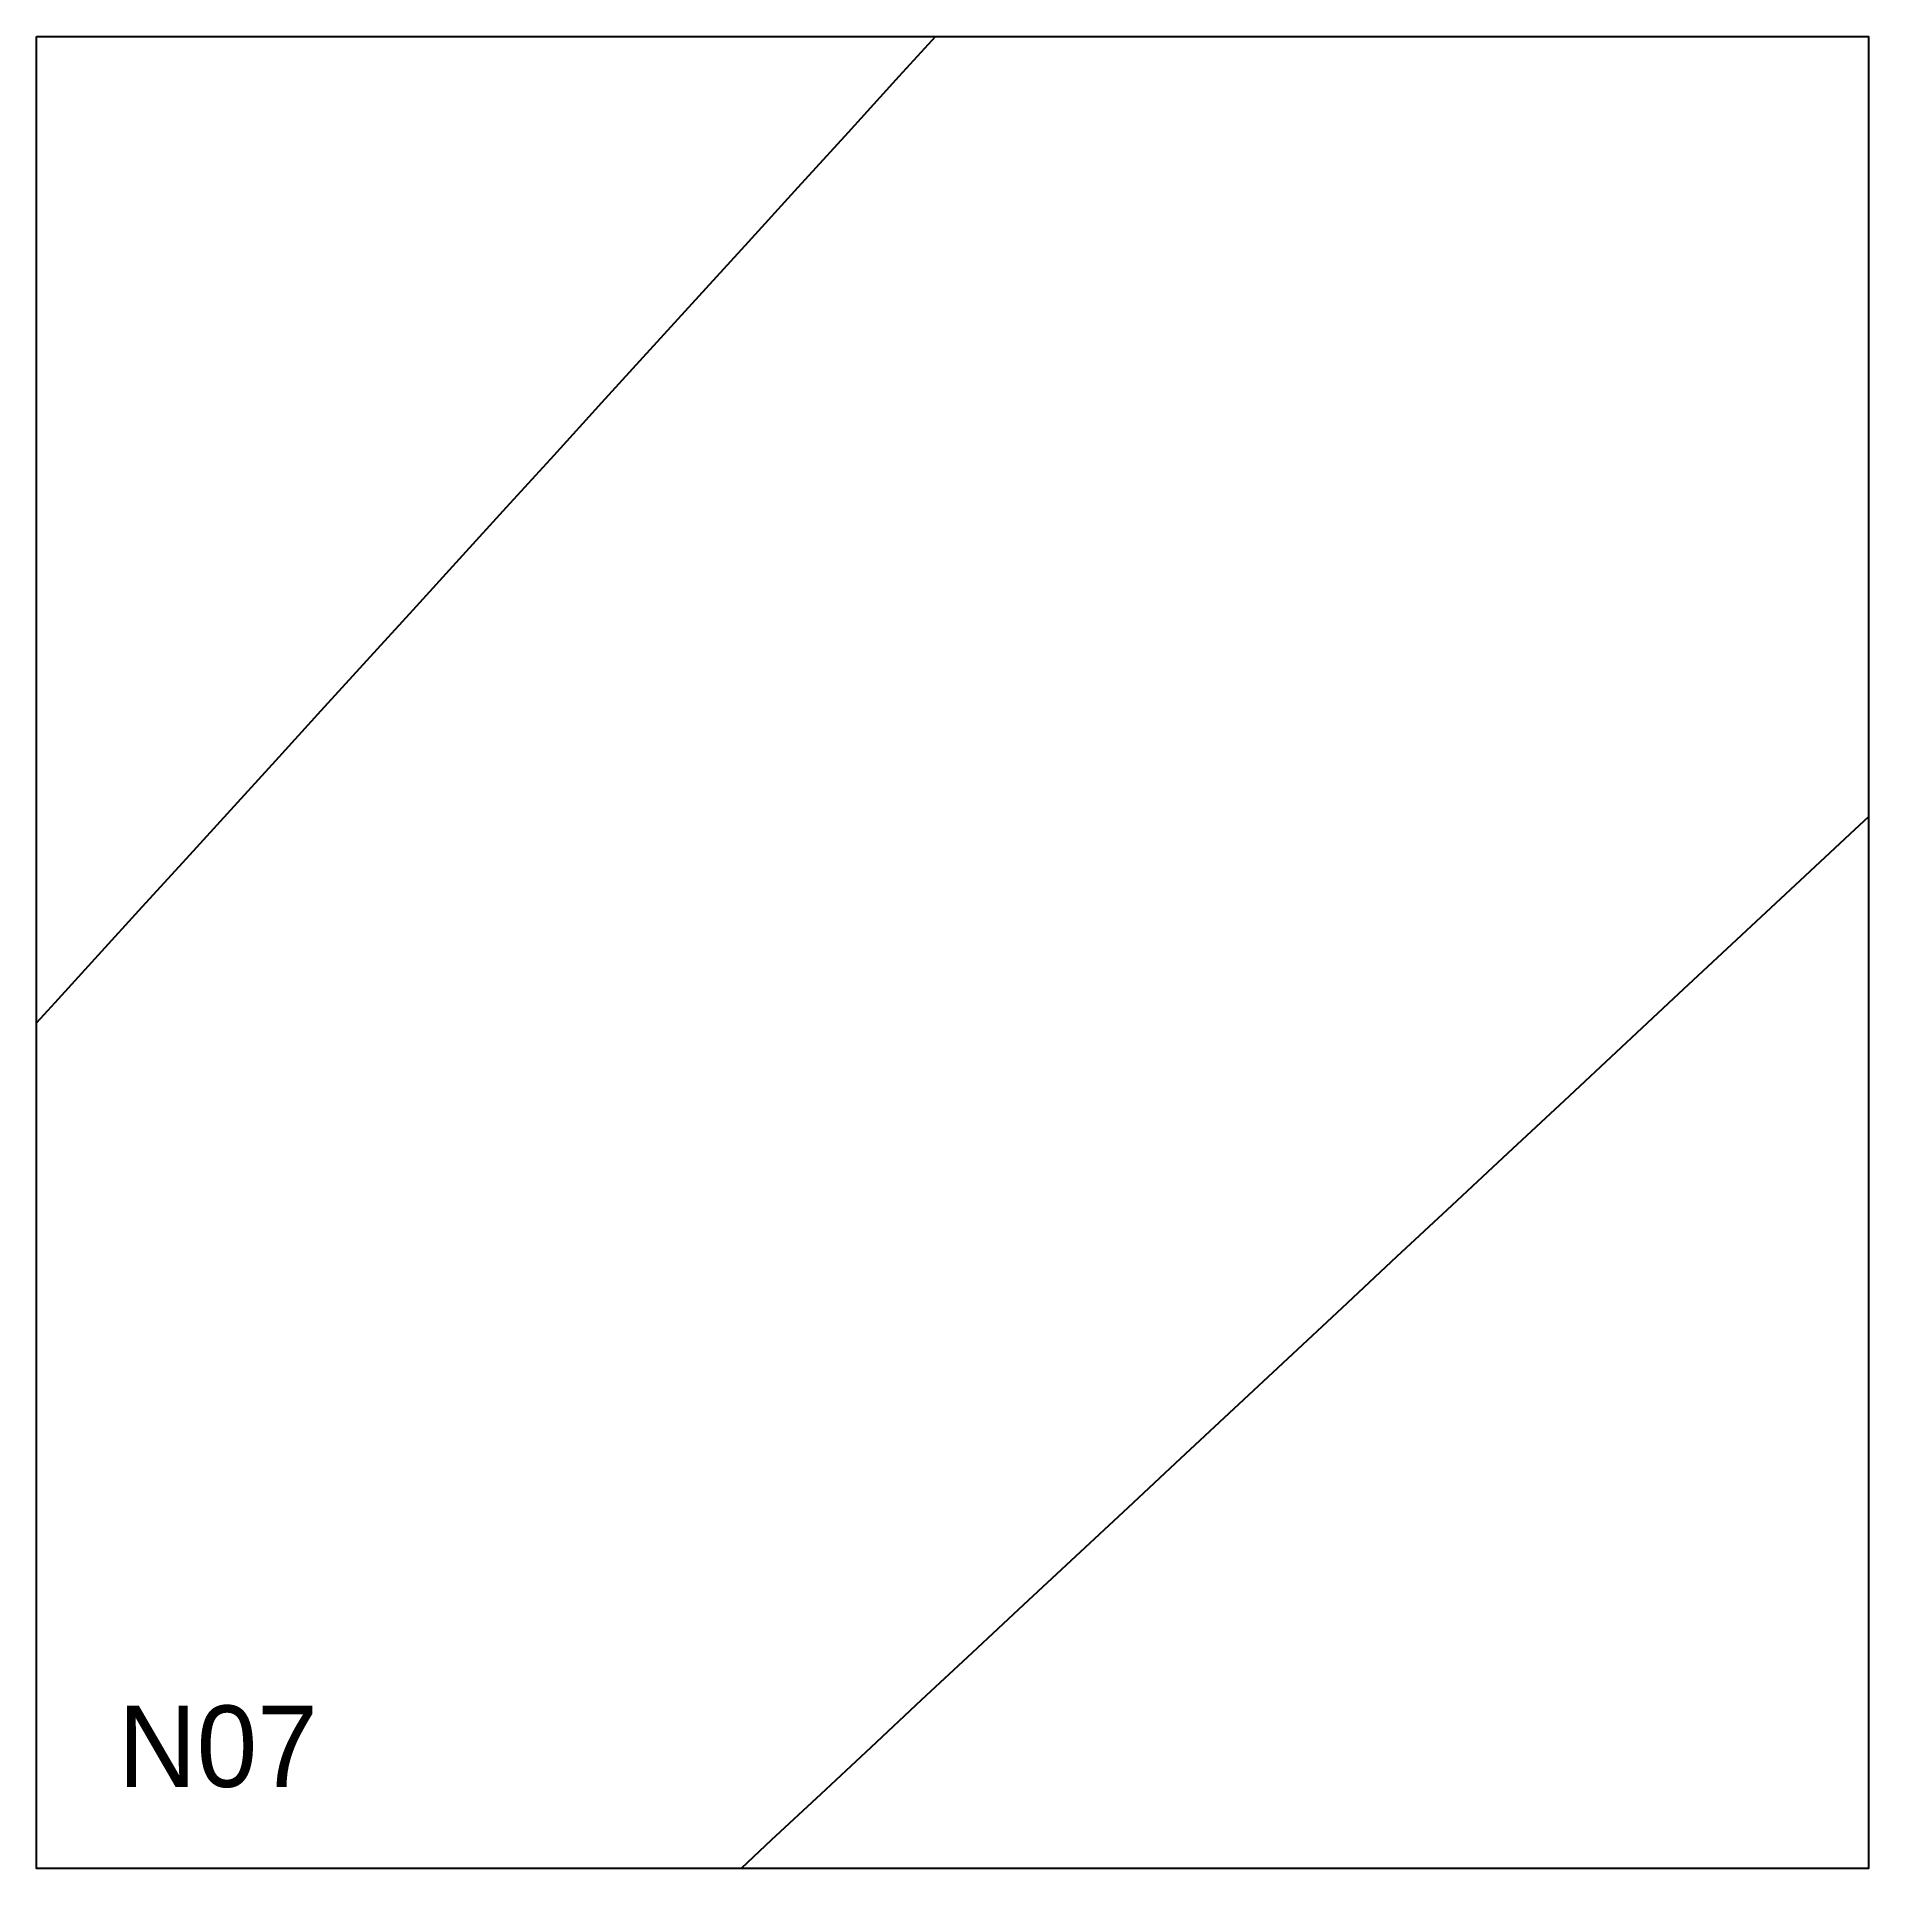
# Model space of a CAD drawing. Header units: millimetres. Extents: x 0 to 900, y 0 to 900.
import ezdxf

# ---------------------------------------------------------------- set-up
doc = ezdxf.new("R2010")
doc.units = ezdxf.units.MM
for name, color, linetype in [('CUT', 1, 'Continuous'), ('HOUR', 7, 'Continuous'), ('HOUR15', 9, 'Continuous'), ('ID', 3, 'Continuous')]:
    doc.layers.add(name, color=color, linetype=linetype)

msp = doc.modelspace()

# ---------------------------------------------------------------- linework, layer by layer
at = {"layer": 'CUT'}
msp.add_lwpolyline([(0, 900), (900, 900), (900, 0), (0, 0), (0, 900)], close=True, dxfattribs=at)
at = {"layer": 'HOUR'}
msp.add_lwpolyline([(441.58, 900), (423.67, 880.34), (398.72, 852.97), (374.03, 825.87), (349.57, 799.03), (325.35, 772.46), (301.37, 746.14), (277.61, 720.07), (254.08, 694.24), (230.76, 668.66), (207.67, 643.32), (184.78, 618.21), (162.11, 593.33), (139.64, 568.67), (117.37, 544.23), (95.3, 520.01), (73.42, 496.01), (51.74, 472.21), (30.24, 448.62), (8.92, 425.23), (0, 415.44)], dxfattribs=at)
at = {"layer": 'HOUR15'}
msp.add_lwpolyline([(900, 516.59), (893.22, 510.27), (864.1, 483.11), (835.28, 456.23), (806.74, 429.61), (778.49, 403.26), (750.51, 377.16), (722.81, 351.33), (695.37, 325.73), (668.2, 300.39), (641.28, 275.28), (614.62, 250.41), (588.2, 225.77), (562.03, 201.36), (536.09, 177.17), (510.39, 153.2), (484.93, 129.45), (459.69, 105.91), (434.67, 82.57), (409.87, 59.44), (385.29, 36.51), (360.91, 13.78), (346.14, 0)], dxfattribs=at)

# ---------------------------------------------------------------- texts
at = {"layer": 'ID'}
msp.add_text('N07', height=40, dxfattribs=at).set_placement((40, 40))

doc.saveas('drawing.dxf')
